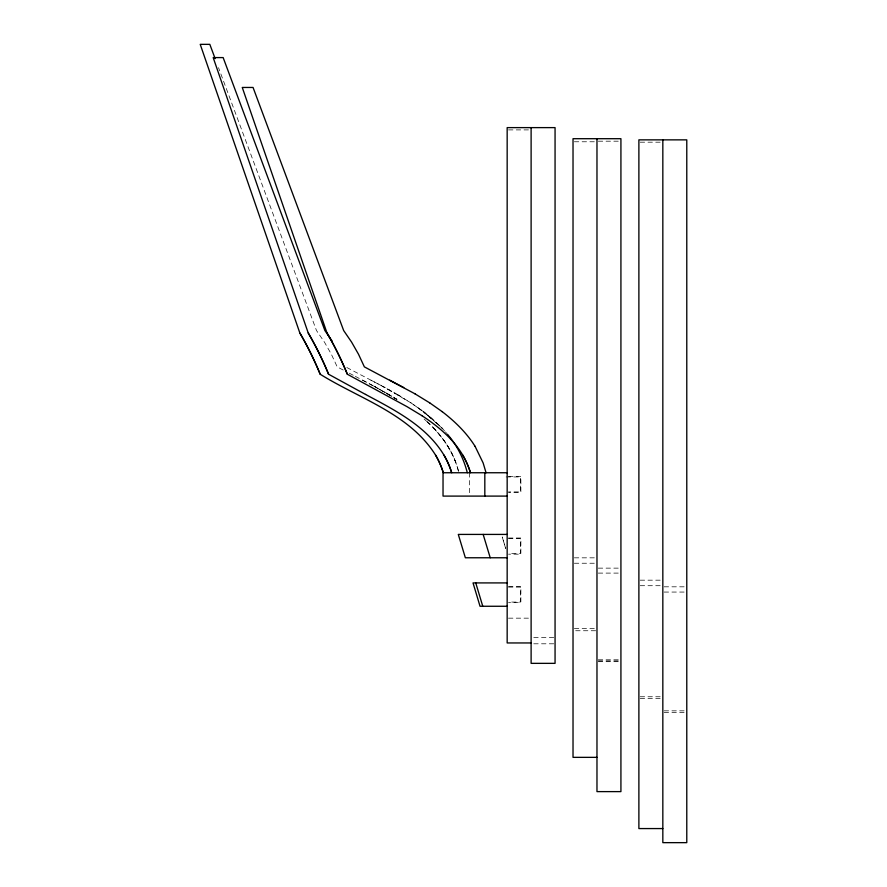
<?xml version="1.0" encoding="UTF-8"?>
<svg xmlns="http://www.w3.org/2000/svg" width="887" height="887" viewBox="0 0 887 887"><rect width="100%" height="100%" fill="white"/><g stroke="black" fill="none" stroke-linecap="round" stroke-linejoin="round"><path stroke-width="0.67" stroke-dasharray="4.43 3.33" d="M595.643 630.746L574.355 630.746M508.495 129.901L529.783 129.901M598.304 141.188L619.592 141.188M574.355 141.776L595.643 141.776M640.214 142.186L660.172 142.186M508.528 476.341L520.869 476.341L520.869 492.507L508.528 492.507M506.111 476.94L520.336 476.94L520.336 491.908L508.473 491.908M508.528 538.01L520.869 538.01L520.869 554.175L508.528 554.175M508.473 538.609L520.336 538.609L520.336 553.577L508.473 553.577M574.355 557.834L595.643 557.834M574.355 563.234L595.643 563.234M598.304 568.135L619.592 568.135M598.304 573.102L619.592 573.102M640.214 580.176L660.172 580.176M640.214 585.708L660.172 585.708M508.528 586.507L520.869 586.507L520.869 602.672L508.528 602.672M664.163 586.817L685.451 586.817M508.473 587.105L520.336 587.105L520.336 602.073L508.473 602.073M664.163 592.061L685.451 592.061M508.495 618.161L529.783 618.161M574.355 628.573L595.643 628.573M533.774 637.664L553.732 637.664M533.774 643.796L553.732 643.796M598.304 659.806L619.592 659.806M598.304 660.893L619.592 660.893M598.304 661.68L620.922 661.68M640.214 696.761L660.172 696.761M640.214 698.391L660.172 698.391M664.163 710.842L685.451 710.842M664.163 712.449L685.451 712.449M346.806 367.506L385.069 387.608L396.212 393.817L382.508 386.222L411.047 402.92L396.156 393.784L400.658 396.434M343.247 370.045L337.204 366.874L331.328 354.201L324.409 342.072L316.504 330.552L218.512 67.656M349.301 373.205L354.135 375.744M355.343 376.376L372.961 385.623M370.943 380.157L385.069 387.608M362.606 380.179L387.863 393.839M396.899 399.327L374.114 386.222L376.698 387.619M374.114 386.222L396.644 399.272M387.852 393.839L396.988 399.449M423.509 411.712L410.98 402.886L423.509 411.712L441.881 427.977L423.465 411.668L434.02 420.338M418.154 407.776L434.508 420.771L442.868 428.931M423.465 411.668L434.508 420.771L433.976 420.294M424.119 419.085L426.115 420.771M427.046 421.68C441.815 434.974 453.822 452.004 458.546 471.518M426.658 421.336C439.342 432.812 450.031 446.782 455.973 462.936M441.992 428.011L444.553 430.916M445.407 431.891L447.968 434.796M433.599 428.011C445.241 440.207 454.443 454.998 458.524 471.474M505.645 548.399L502.242 536.957L505.657 548.399M469.378 472.749L469.378 494.724"/><path stroke-width="1.33" d="M507.164 472.749L443.034 472.749L443.034 496.099L507.164 496.099M507.164 534.417L458.291 534.417L465.353 557.768L507.164 557.768M507.164 582.914L473.026 582.914L480.033 606.264L507.164 606.264M531.113 642.953L507.164 642.953L507.164 127.617L555.062 127.617L555.062 663.354L531.113 663.354L531.113 127.617M596.973 757.354L573.024 757.354L573.024 138.705L620.922 138.705L620.922 791.614L596.973 791.614L596.973 138.705M662.833 828.569L638.884 828.569L638.884 139.858L686.782 139.858L686.782 842.65L662.833 842.65L662.833 139.858M414.928 393.784L364.369 366.874L358.492 354.212L351.574 342.083L343.668 330.552L253.05 87.458L242.262 87.458L326.981 332.947A336.993 332.536 0 0 1 347.349 374.236L406.967 406.634L421.979 415.715M365.555 394.438L328.578 374.236A332.525 331.228 0 0 0 308.21 332.947L213.179 57.588L223.147 57.588L324.897 330.552L332.082 341.029M389.715 380.157L403.785 387.575M365.544 394.427C394.493 409.96 426.237 425.849 443.866 454.953A83.034 82.713 0 0 1 451.705 472.749A83.223 82.779 0 0 0 443.866 454.953M215.131 58.597L209.82 44.35L200.218 44.35L299.828 332.947A330.818 330.729 0 0 1 320.185 374.236C359.667 398.851 409.506 413.686 435.506 455.009A82.569 82.546 0 0 1 443.312 472.749A82.635 82.569 0 0 0 435.506 455.009M414.872 393.761L429.729 402.875M421.968 415.704C437.779 426.048 452.802 438.466 462.593 454.865A83.955 83.034 0 0 1 470.476 472.749A84.254 83.145 0 0 0 462.593 454.865M429.685 402.842L442.192 411.646M442.147 411.612C454.809 421.358 466.473 432.645 475.022 446.25M447.747 434.652C457.16 445.584 463.801 458.767 467.305 472.749M475.055 446.294L483.127 462.925L486.065 472.749M483.16 534.417L490.223 557.768M475.754 582.914L482.761 606.264M484.823 472.749L484.823 496.099M326.981 332.947A335.863 332.204 0 0 1 347.349 374.236M308.21 332.947A333.224 331.428 0 0 1 328.578 374.236M299.817 332.947A331.051 330.796 0 0 1 320.185 374.236"/></g></svg>
